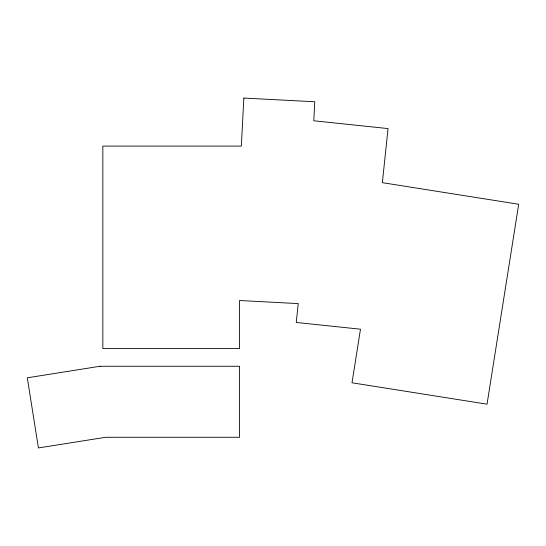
<?xml version="1.0" encoding="UTF-8"?>
<svg xmlns="http://www.w3.org/2000/svg" width="546" height="546" viewBox="0 0 546 546"><rect width="100%" height="100%" fill="white"/><g stroke="black" fill="none" stroke-linecap="round" stroke-linejoin="round"><path stroke-width="0.82" d="M243.85 98.062L241.332 146.096L102.846 146.096L102.846 348.505L239.558 348.505L239.558 300.518L298.232 303.596L296.253 322.447L360.49 329.204L352.006 382.787L487.039 404.177L518.7 204.259L382.357 182.664L388.042 128.576L313.779 120.768L314.776 101.774L243.85 98.062M100.13 366.257L27.3 377.798L38.411 447.938L105.719 437.278L239.558 437.278L239.558 366.257L100.13 366.257"/></g></svg>
